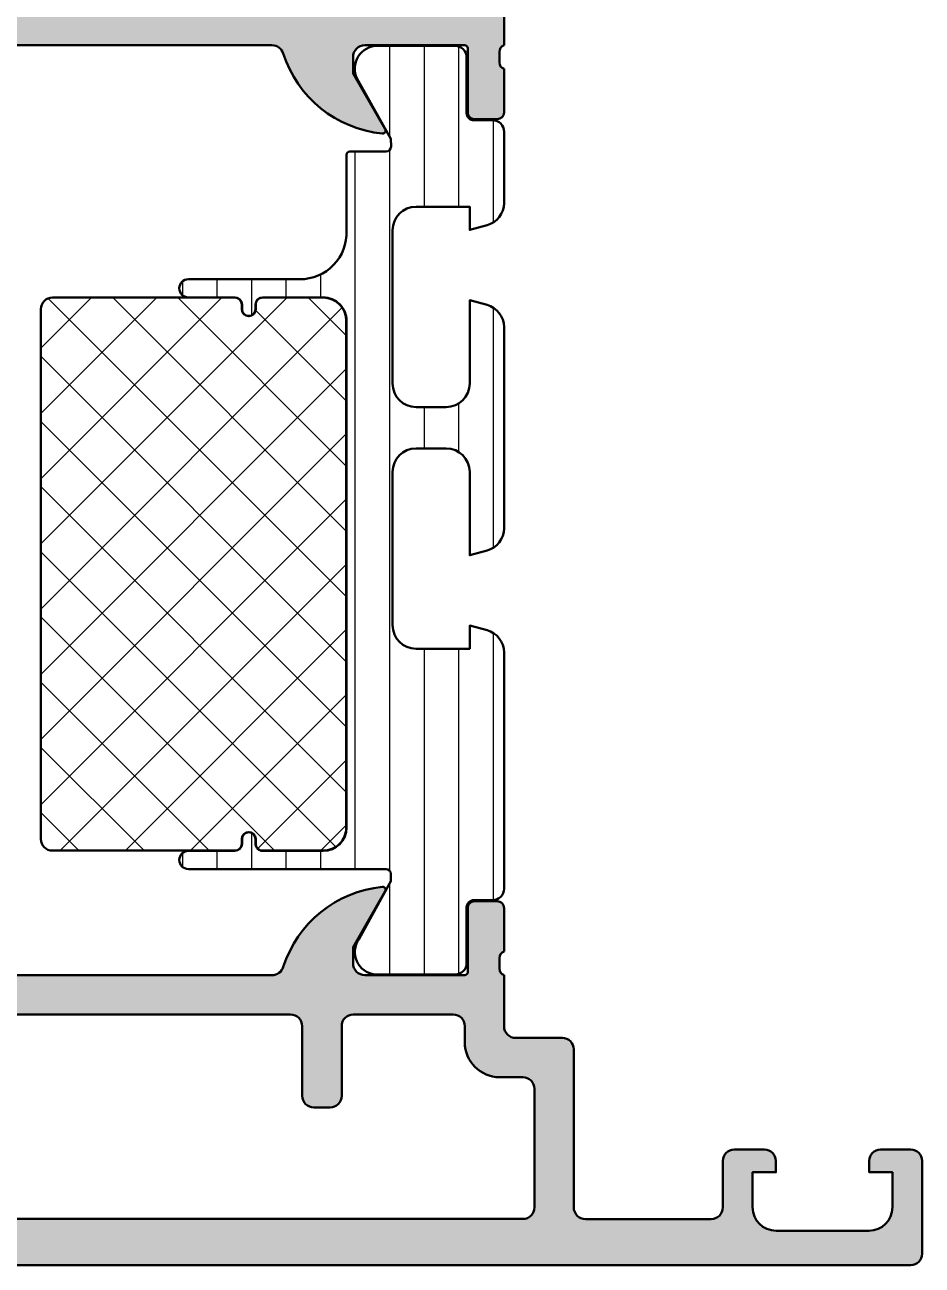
# Model space of a CAD drawing. Extents: x 0 to 69, y 0 to 90.
# Drawn here: x 30.3 to 69, y 0 to 53.4 of the extents above; entities that cross this region are included whole.
import ezdxf

# ---------------------------------------------------------------- set-up
doc = ezdxf.new("R2010")
doc.units = 0
for name, color, linetype, lineweight in [('0S-Alu contour', 7, 'Continuous', 50), ('0S-Alu hatch', 252, 'Continuous', 25), ('0S-Plastic contour', 254, 'Continuous', 50), ('0S-Plastic hatch', 253, 'Continuous', 25), ('0S-PT contour', 91, 'Continuous', 50), ('0S-PT hatch', 103, 'Continuous', 25)]:
    doc.layers.add(name, color=color, linetype=linetype, lineweight=lineweight)

# ---------------------------------------------------------------- blocks, each defined once
blk = doc.blocks.new('356820__6A191951_9E27_4AFA_B5EB_14CD99B7B534_')
at = {"layer": '0S-Alu hatch'}
h = blk.add_hatch(color=256, dxfattribs=at)
edge = h.paths.add_edge_path()
edge.add_line((38.49, 89.97999999999998), (0, 89.97999999999995))
edge.add_line((0, 89.97999999999995), (4.9e-15, 86.59414213562373))
edge.add_line((4.9e-15, 86.59414213562373), (1.09414213562376, 85.49999999999999))
edge.add_line((1.09414213562376, 85.49999999999999), (1.680000000000045, 85.49999999999997))
edge.add_line((1.680000000000045, 85.49999999999997), (1.680000000000045, 86.99))
edge.add_ellipse((2.690000000000031, 86.99), major_axis=(-1.009999999999986, 0), ratio=1, start_angle=270.0000000000007, end_angle=360, ccw=False)
edge.add_line((2.690000000000019, 87.99999999999999), (3.989999999999999, 88))
edge.add_ellipse((3.989999999999999, 86.99), major_axis=(-1.010000000000005, 0), ratio=1, start_angle=180, end_angle=270, ccw=False)
edge.add_line((5.000000000000005, 86.99), (5.000000000000056, 80.99398412673409))
edge.add_ellipse((4.464999999999968, 80.48999999999997), major_axis=(-0.7350000000000259, 0), ratio=1, start_angle=136.7098923765427, end_angle=223.2901076234513, ccw=False)
edge.add_line((5.000000000000002, 79.98601587326581), (5.000000000000001, 70.19000000000003))
edge.add_ellipse((3.990000000000001, 70.19000000000001), major_axis=(-1.009999999999999, 0), ratio=1, start_angle=90, end_angle=180, ccw=False)
edge.add_line((3.990000000000001, 69.18), (2.690000000000045, 69.18000000000002))
edge.add_ellipse((2.690000000000045, 70.19000000000001), major_axis=(-1.00999999999999, 0), ratio=1, start_angle=0, end_angle=90, ccw=False)
edge.add_line((1.680000000000054, 70.19000000000003), (1.68000000000004, 75.47999999999998))
edge.add_line((1.68000000000004, 75.47999999999998), (1.190000000000045, 75.47999999999998))
edge.add_arc((1.190000000000045, 74.48999999999997), 0.990000000000009, 90.00000000000003, 180)
edge.add_line((0.2000000000000364, 74.48999999999998), (0.2000000000000472, 52.49737655120047))
edge.add_ellipse((0.1111635534569804, 52.22247940800688), major_axis=(-0.2888950563273748, 0), ratio=1, start_angle=178.855744740255, end_angle=252.0911131086524, ccw=False)
edge.add_line((0.4000009999999671, 52.21671026206278), (0.4000009999999605, 51.76331758931897))
edge.add_ellipse((0.1111329043568019, 51.75755634053111), major_axis=(-0.2889255417371412, 0), ratio=1, start_angle=107.913320686498, end_angle=181.1425681414889, ccw=False)
edge.add_line((0.2000000000000335, 51.4826370651428), (0.2000000000000242, 49.61000199999975))
edge.add_arc((0.4899999999999931, 49.61000199999976), 0.2899999999999687, 180, 270.0000000000008)
edge.add_line((0.4899999999999971, 49.32000199999979), (1.469974319042927, 49.32000199999981))
edge.add_arc((1.469974319042923, 49.61000199999968), 0.2899999999998783, 270.0000000000008, 360)
edge.add_line((1.759974319042802, 49.61000199999969), (1.759974319042809, 52.36999999999992))
edge.add_ellipse((1.889974319042657, 52.36999999999991), major_axis=(-0.129999999999848, 0), ratio=1, start_angle=270.0000000000031, end_angle=360, ccw=False)
edge.add_line((1.88997431904265, 52.49999999999976), (6.190000000000019, 52.49999999999999))
edge.add_ellipse((6.190000000000045, 51.98999999999998), major_axis=(-0.5100000000000052, 0), ratio=1, start_angle=180, end_angle=270.00000000000296, ccw=False)
edge.add_line((6.70000000000005, 51.98999999999998), (6.700000000000046, 51.28732050807569))
edge.add_line((6.700000000000046, 51.28732050807569), (5.31716479641553, 48.89217967697244))
edge.add_arc((5.42811978464835, 48.82811978464828), 0.1281197846483051, 149.9999999999963, 275.6225775507939)
edge.add_arc((4.951776758826473, 53.66660886184765), 4.989999999999852, 275.6225775507912, 342.2515836439299)
edge.add_ellipse((10.19000000000027, 51.98999999999986), major_axis=(-0.5100000000001323, 0), ratio=1, start_angle=269.99999999999983, end_angle=342.2515836439307, ccw=False)
edge.add_line((10.19000000000027, 52.5), (40.99000000000001, 52.5))
edge.add_ellipse((40.99, 51.99000000000006), major_axis=(-0.5099999999999412, 0), ratio=1, start_angle=197.748416356069, end_angle=269.9999999999992, ccw=False)
edge.add_arc((46.22822324117382, 53.66660886184788), 4.990000000000082, 197.7484163560703, 264.3774224492065)
edge.add_arc((45.75188021535171, 48.82811978464827), 0.128119784648284, 264.3774224492039, 389.9999999999987)
edge.add_line((45.86283520358452, 48.89217967697241), (44.48, 51.28732050807569))
edge.add_line((44.48, 51.28732050807569), (44.48, 51.98999999999998))
edge.add_ellipse((44.99000000000001, 51.98999999999998), major_axis=(-0.5100000000000052, 0), ratio=1, start_angle=270.0000000000008, end_angle=360, ccw=False)
edge.add_line((44.99, 52.49999999999999), (49.29002568095709, 52.5))
edge.add_ellipse((49.29002568095708, 52.37000000000005), major_axis=(-0.1299999999999457, 0), ratio=1, start_angle=180, end_angle=269.9999999999969, ccw=False)
edge.add_line((49.42002568095703, 52.37000000000005), (49.42002568095703, 49.61000199999968))
edge.add_arc((49.71002568095692, 49.61000199999968), 0.2899999999998926, 180, 270.0000000000014)
edge.add_line((49.71002568095693, 49.32000199999979), (50.68999999999986, 49.32000199999981))
edge.add_arc((50.68999999999985, 49.61000199999975), 0.2899999999999352, 270.0000000000014, 360)
edge.add_line((50.97999999999979, 49.61000199999975), (50.97999999999981, 51.4826370651428))
edge.add_ellipse((51.06886709564301, 51.75755634053111), major_axis=(-0.2889255417371245, 0), ratio=1, start_angle=-1.1425681415751114, end_angle=72.08667931350578, ccw=False)
edge.add_line((50.77999899999987, 51.7633175893194), (50.77999899999987, 52.21671026206282))
edge.add_ellipse((51.06883644654287, 52.22247940800687), major_axis=(-0.288895056327379, 0), ratio=1, start_angle=-72.09111310865308, end_angle=1.1442552597354734, ccw=False)
edge.add_line((50.97999999999981, 52.49737655120046), (50.98, 53.84))
edge.add_arc((50.49000000000001, 53.84000000000007), 0.4899999999999949, 0, 90.00000000000082)
edge.add_line((50.49, 54.33000000000006), (46.49, 54.33000000000006))
edge.add_ellipse((46.49, 54.84000000000007), major_axis=(-0.5100000000000052, 0), ratio=1, start_angle=0, end_angle=89.9999999999992, ccw=False)
edge.add_line((45.98, 54.84000000000007), (45.98000000000001, 67.48601602079718))
edge.add_ellipse((46.51502695399267, 67.99), major_axis=(-0.7350195186467978, 0), ratio=1, start_angle=-43.288658543127724, end_angle=43.28865854312778, ccw=False)
edge.add_line((45.98000000000001, 68.49398397920281), (45.98000000000001, 72.48598855497697))
edge.add_ellipse((46.51502695399267, 72.98997253417978), major_axis=(-0.7350195186467978, 0), ratio=1, start_angle=-43.288658543127724, end_angle=43.28865854312778, ccw=False)
edge.add_line((45.98000000000001, 73.4939565133826), (45.98, 80.20000000000003))
edge.add_line((45.98, 80.20000000000003), (48.48999999999997, 80.20000000000003))
edge.add_arc((48.48999999999998, 80.69000000000005), 0.4900000000000233, 269.9999999999992, 360)
edge.add_line((48.98, 80.69000000000007), (48.98, 80.98999999999998))
edge.add_arc((48.49000000000001, 80.98999999999997), 0.4899999999999949, 0, 90.00000000000082)
edge.add_line((48.49, 81.47999999999996), (39.49, 81.47999999999998))
edge.add_ellipse((39.49000000000001, 81.98999999999997), major_axis=(-0.5099999999999909, 0), ratio=1, start_angle=0, end_angle=89.9999999999992, ccw=False)
edge.add_line((38.98000000000002, 81.98999999999997), (38.98000000000001, 89.48999999999998))
edge.add_arc((38.49000000000001, 89.48999999999997), 0.4899999999999949, 0, 90.00000000000082)
edge = h.paths.add_edge_path()
edge.add_line((6.690000000000159, 68.8899999999999), (6.689999999999932, 87.48999999999997))
edge.add_ellipse((7.189999999999946, 87.48999999999997), major_axis=(-0.5000000000000142, 0), ratio=1, start_angle=270, end_angle=360, ccw=False)
edge.add_line((7.189999999999946, 87.98999999999997), (36.69000000000005, 87.98999999999997))
edge.add_ellipse((36.69000000000005, 87.48999999999997), major_axis=(-0.5, 0), ratio=1, start_angle=180, end_angle=270, ccw=False)
edge.add_line((37.19000000000005, 87.48999999999997), (37.18999999999994, 80.79000000000005))
edge.add_arc((38.18999999999994, 80.79000000000005), 1.000000000000007, 180, 269.9999999999992)
edge.add_line((38.18999999999993, 79.79000000000006), (43.79000000000007, 79.78999999999999))
edge.add_ellipse((43.79000000000007, 79.28999999999999), major_axis=(-0.5, 0), ratio=1, start_angle=180, end_angle=269.9999999999992, ccw=False)
edge.add_line((44.29000000000007, 79.28999999999998), (44.28999999999995, 76.69000000000003))
edge.add_line((44.28999999999995, 76.69000000000003), (43.59000000000002, 75.99000000000001))
edge.add_line((43.59000000000002, 75.99000000000001), (43.59000000000002, 64.98999999999998))
edge.add_line((43.59000000000002, 64.98999999999998), (44.28999999999995, 64.28999999999999))
edge.add_line((44.28999999999995, 64.28999999999999), (44.28999999999995, 54.84000000000007))
edge.add_ellipse((43.78999999999996, 54.84000000000007), major_axis=(-0.5, 0), ratio=1, start_angle=90, end_angle=180, ccw=False)
edge.add_line((43.78999999999996, 54.34000000000007), (2.490000000000001, 54.34000000000007))
edge.add_ellipse((2.489999999999999, 54.84000000000007), major_axis=(-0.5, 0), ratio=1, start_angle=0, end_angle=90.00000000000023, ccw=False)
edge.add_line((1.989999999999999, 54.84000000000007), (1.989999999999999, 66.88999999999996))
edge.add_ellipse((2.489999999999999, 66.88999999999996), major_axis=(-0.5, 0), ratio=1, start_angle=269.9999999999982, end_angle=360, ccw=False)
edge.add_line((2.490000000000015, 67.38999999999996), (5.190000000000129, 67.38999999999987))
edge.add_arc((5.190000000000174, 68.88999999999986), 1.499999999999985, 269.9999999999983, 360)
at = {"layer": '0S-Alu contour', "color": 7}
for points in [[(38.49, 89.97999999999998), (0, 89.97999999999995), (4.9e-15, 86.59414213562373), (1.09414213562376, 85.49999999999999), (1.680000000000045, 85.49999999999997), (1.680000000000045, 86.99)], [(38.98000000000002, 81.98999999999997), (38.98000000000001, 89.48999999999998)], [(2.690000000000019, 87.99999999999999), (3.989999999999999, 88)], [(7.189999999999946, 87.98999999999997), (36.69000000000005, 87.98999999999997)], [(6.690000000000159, 68.8899999999999), (6.689999999999932, 87.48999999999997)], [(37.19000000000005, 87.48999999999997), (37.18999999999994, 80.79000000000005)], [(5.000000000000005, 86.99), (5.000000000000056, 80.99398412673409)], [(48.49, 81.47999999999996), (39.49, 81.47999999999998)], [(48.98, 80.69000000000007), (48.98, 80.98999999999998)], [(45.98000000000001, 73.4939565133826), (45.98, 80.20000000000003), (48.48999999999997, 80.20000000000003)], [(5.000000000000002, 79.98601587326581), (5.000000000000001, 70.19000000000003)], [(38.18999999999993, 79.79000000000006), (43.79000000000007, 79.78999999999999)], [(44.29000000000007, 79.28999999999998), (44.28999999999995, 76.69000000000003), (43.59000000000002, 75.99000000000001), (43.59000000000002, 64.98999999999998), (44.28999999999995, 64.28999999999999), (44.28999999999995, 54.84000000000007)], [(1.680000000000054, 70.19000000000003), (1.68000000000004, 75.47999999999998), (1.190000000000045, 75.47999999999998)], [(0.2000000000000364, 74.48999999999998), (0.2000000000000472, 52.49737655120047)], [(45.98000000000001, 68.49398397920281), (45.98000000000001, 72.48598855497697)], [(3.990000000000001, 69.18), (2.690000000000045, 69.18000000000002)], [(2.490000000000015, 67.38999999999996), (5.190000000000129, 67.38999999999987)], [(45.98, 54.84000000000007), (45.98000000000001, 67.48601602079718)], [(1.989999999999999, 54.84000000000007), (1.989999999999999, 66.88999999999996)], [(43.78999999999996, 54.34000000000007), (2.490000000000001, 54.34000000000007)], [(50.49, 54.33000000000006), (46.49, 54.33000000000006)], [(50.97999999999981, 52.49737655120046), (50.98, 53.84)], [(1.759974319042802, 49.61000199999969), (1.759974319042809, 52.36999999999992)], [(1.88997431904265, 52.49999999999976), (6.190000000000019, 52.49999999999999)], [(10.19000000000027, 52.5), (40.99000000000001, 52.5)], [(44.99, 52.49999999999999), (49.29002568095709, 52.5)], [(49.42002568095703, 52.37000000000005), (49.42002568095703, 49.61000199999968)], [(0.4000009999999671, 52.21671026206278), (0.4000009999999605, 51.76331758931897)], [(6.70000000000005, 51.98999999999998), (6.700000000000046, 51.28732050807569), (5.31716479641553, 48.89217967697244)], [(45.86283520358452, 48.89217967697241), (44.48, 51.28732050807569), (44.48, 51.98999999999998)], [(50.77999899999987, 51.7633175893194), (50.77999899999987, 52.21671026206282)], [(0.2000000000000335, 51.4826370651428), (0.2000000000000242, 49.61000199999975)], [(50.97999999999979, 49.61000199999975), (50.97999999999981, 51.4826370651428)], [(0.4899999999999971, 49.32000199999979), (1.469974319042927, 49.32000199999981)], [(49.71002568095693, 49.32000199999979), (50.68999999999986, 49.32000199999981)]]:
    blk.add_lwpolyline(points, dxfattribs=at)
for centre, radius, start, end in [((38.49000000000001, 89.48999999999997), 0.4899999999999949, 0, 90.00000000000082), ((48.49000000000001, 80.98999999999997), 0.4899999999999949, 0, 90.00000000000082), ((38.18999999999994, 80.79000000000005), 1.000000000000007, 180, 269.9999999999992), ((48.48999999999998, 80.69000000000005), 0.4900000000000233, 269.9999999999992, 0), ((1.190000000000045, 74.48999999999997), 0.990000000000009, 90.00000000000003, 180), ((5.190000000000174, 68.88999999999986), 1.499999999999985, 269.9999999999983, 0), ((50.49000000000001, 53.84000000000007), 0.4899999999999949, 0, 90.00000000000082), ((4.951776758826473, 53.66660886184765), 4.989999999999852, 275.6225775507912, 342.2515836439299), ((46.22822324117382, 53.66660886184788), 4.990000000000082, 197.7484163560703, 264.3774224492065), ((0.4899999999999931, 49.61000199999976), 0.2899999999999687, 180, 270.0000000000008), ((1.469974319042923, 49.61000199999968), 0.2899999999998783, 270.0000000000008, 0), ((49.71002568095692, 49.61000199999968), 0.2899999999998926, 180, 270.0000000000014), ((50.68999999999985, 49.61000199999975), 0.2899999999999352, 270.0000000000014, 0), ((5.42811978464835, 48.82811978464828), 0.1281197846483051, 149.9999999999963, 275.6225775507939), ((45.75188021535171, 48.82811978464827), 0.128119784648284, 264.3774224492039, 29.99999999999866)]:
    blk.add_arc(centre, radius, start, end, dxfattribs=at)
at = {"layer": '0S-Alu contour', "color": 7, "extrusion": (0, 0, -1)}
for centre, radius, start, end in [((-2.690000000000031, 86.99), 1.009999999999986, 0, 89.99999999999935), ((-3.989999999999999, 86.99), 1.010000000000005, 90, 180), ((-7.189999999999946, 87.48999999999997), 0.5000000000000142, 0, 90), ((-36.69000000000005, 87.48999999999997), 0.5, 90, 180), ((-39.49000000000001, 81.98999999999997), 0.5099999999999909, 270.0000000000008, 0), ((-4.464999999999968, 80.48999999999997), 0.7350000000000259, 136.7098923765487, 223.2901076234574), ((-43.79000000000007, 79.28999999999999), 0.5, 90.00000000000081, 180), ((-46.51502695399267, 72.98997253417978), 0.7350195186467978, 316.7113414568722, 43.28865854312777), ((-2.690000000000045, 70.19000000000001), 1.00999999999999, 270, 0), ((-3.990000000000001, 70.19000000000001), 1.009999999999999, 180, 270), ((-46.51502695399267, 67.99), 0.7350195186467978, 316.7113414568722, 43.28865854312777), ((-2.489999999999999, 66.88999999999996), 0.5, 0, 90.00000000000183), ((-2.489999999999999, 54.84000000000007), 0.5, 269.9999999999998, 0), ((-43.78999999999996, 54.84000000000007), 0.5, 180, 270), ((-46.49, 54.84000000000007), 0.5100000000000052, 270.0000000000008, 0), ((-0.1111635534569804, 52.22247940800688), 0.2888950563273748, 107.9088868913476, 181.1442552597451), ((-1.889974319042657, 52.36999999999991), 0.129999999999848, 0, 89.99999999999687), ((-6.190000000000045, 51.98999999999998), 0.5100000000000052, 89.99999999999702, 180), ((-10.19000000000027, 51.98999999999986), 0.5100000000001323, 17.7484163560693, 90.00000000000018), ((-40.99, 51.99000000000006), 0.5099999999999412, 90.0000000000008, 162.251583643931), ((-44.99000000000001, 51.98999999999998), 0.5100000000000052, 0, 89.9999999999992), ((-49.29002568095708, 52.37000000000005), 0.1299999999999457, 90.00000000000314, 180), ((-51.06883644654287, 52.22247940800687), 0.288895056327379, 358.8557447402645, 72.09111310865318), ((-0.1111329043568019, 51.75755634053111), 0.2889255417371412, 178.8574318585111, 252.086679313502), ((-51.06886709564301, 51.75755634053111), 0.2889255417371245, 287.9133206864942, 1.142568141574988)]:
    blk.add_arc(centre, radius, start, end, dxfattribs=at)
blk = doc.blocks.new('398020__D802B69C_938C_4D41_9A33_BF5EB1A6AB10_')
at = {"layer": '0S-Alu hatch'}
h = blk.add_hatch(color=256, dxfattribs=at)
edge = h.paths.add_edge_path()
edge.add_arc((0.6900045776367703, 10.98999999999983), 0.489999999999824, 180, 269.9999999999996)
edge.add_line((0.6900045776367666, 10.50000000000001), (6.489999999999872, 10.49999999999997))
edge.add_ellipse((6.489999999999868, 9.989999999999595), major_axis=(-0.5100000000003763, 0), ratio=1, start_angle=180, end_angle=269.9999999999996, ccw=False)
edge.add_line((7.000000000000245, 9.989999999999577), (7.000000000029104, 2.789995422363025))
edge.add_ellipse((5.990007629394646, 2.789995422363039), major_axis=(-1.009992370634457, 0), ratio=1, start_angle=89.99999999999869, end_angle=180, ccw=False)
edge.add_line((5.990007629394623, 1.780003051728581), (2.689996948291582, 1.780003051728722))
edge.add_ellipse((2.689996948300489, 2.789987793027066), major_axis=(-1.009984741298343, 0), ratio=1, start_angle=0, end_angle=89.99999999949478, ccw=False)
edge.add_line((1.680012207002145, 2.789987793027157), (1.680012207031304, 4.479999999999684))
edge.add_line((1.680012207031304, 4.479999999999684), (1.094148239139128, 4.480000000000111))
edge.add_line((1.094148239139128, 4.480000000000111), (1.958e-13, 3.385851760860076))
edge.add_line((1.958e-13, 3.385851760860076), (6e-16, -3.77e-14))
edge.add_line((6e-16, -3.77e-14), (68.48997274145023, -2.500892e-10))
edge.add_arc((68.48997274145019, 0.4900158144580029), 0.4900158147080921, 270.000000000005, 360)
edge.add_line((68.97998855615828, 0.4900158144579966), (68.9799885568397, 4.48996948245492))
edge.add_arc((68.4899580383316, 4.489969482423149), 0.4900305185081067, 0, 90.00000000013956)
edge.add_line((68.4899580383304, 4.980000000931256), (67.18995498505517, 4.980000000232767))
edge.add_arc((67.1899549854071, 4.490030514260935), 0.489969485971832, 90.00000004115402, 180)
edge.add_line((66.69998549943527, 4.490030514259579), (66.69998550405654, 3.999999999999752))
edge.add_line((66.69998550405654, 3.999999999999752), (67.69998550414714, 3.999999999999887))
edge.add_line((67.69998550414714, 3.999999999999887), (67.69998550464591, 2.490031459644708))
edge.add_ellipse((66.68995404450855, 2.490031459642628), major_axis=(-1.010031460137355, 0), ratio=1, start_angle=90.0000000000968, end_angle=180, ccw=False)
edge.add_line((66.68995404451026, 1.479999999505272), (62.6899855040255, 1.4799999999999))
edge.add_ellipse((62.68998550415039, 2.490000000029438), major_axis=(-1.010000000029538, 0), ratio=1, start_angle=0, end_angle=89.99999999291458, ccw=False)
edge.add_line((61.67998550412086, 2.490000000030199), (61.67998550415128, 3.999999999999882))
edge.add_line((61.67998550415128, 3.999999999999882), (62.67998550416901, 4.000000000000223))
edge.add_line((62.67998550416901, 4.000000000000223), (62.67998550508166, 4.489969482440608))
edge.add_arc((62.18995498658192, 4.489969482431295), 0.4900305184997365, 0, 90.0000000010792)
edge.add_line((62.18995498657269, 4.980000000931031), (60.88999061399811, 4.980000000066629))
edge.add_arc((60.88999061434931, 4.489991838043063), 0.4900081620235666, 90.00000004106435, 179.9990552204713)
edge.add_line((60.39998245239235, 4.489999918038416), (60.39998245332385, 2.490030517583506))
edge.add_ellipse((59.88995193481179, 2.49003051758112), major_axis=(-0.5100305185120604, 0), ratio=1, start_angle=90.0000000009714, end_angle=180, ccw=False)
edge.add_line((59.88995193482043, 1.979999999069059), (54.48999671786427, 1.979999999933383))
edge.add_ellipse((54.48999671786505, 2.490008161956811), major_axis=(-0.5100081620234274, 0), ratio=1, start_angle=0, end_angle=89.99999999991383, ccw=False)
edge.add_line((53.97998855584162, 2.490008161975069), (53.97998855614102, 9.29001831008195))
edge.add_arc((53.49000381446515, 9.29001831008173), 0.489984741675869, 0, 90.00000000669677)
edge.add_line((53.49000381440788, 9.7800030517576), (51.48998092721354, 9.780003051524753))
edge.add_ellipse((51.48998092721296, 10.28998779349337), major_axis=(-0.509984741968621, 0), ratio=1, start_angle=0.0008940665281897964, end_angle=90.00000000006628, ccw=False)
edge.add_line((50.97999618530643, 10.28997983548079), (50.97996197039286, 12.48262341160126))
edge.add_ellipse((51.0687983018298, 12.75752059199285), major_axis=(-0.2888950563274147, 0), ratio=1, start_angle=-1.1442552596428754, end_angle=72.09113709979181, ccw=False)
edge.add_line((50.77996085528676, 12.76328973793643), (50.77996085528678, 13.21668241068008))
edge.add_ellipse((51.06882895092994, 13.22244365946832), major_axis=(-0.2889255417371504, 0), ratio=1, start_angle=-72.08667931351619, end_angle=1.1425681415656754, ccw=False)
edge.add_line((50.97996185528677, 13.49736293485666), (50.97996185528677, 15.36999799999974))
edge.add_arc((50.68996185528676, 15.36999799999974), 0.2900000000000133, 0, 90.00000000000142)
edge.add_line((50.68996185528675, 15.65999799999976), (49.70998753624397, 15.65999799999975))
edge.add_arc((49.70998753624396, 15.36999799999975), 0.2899999999999974, 89.9999999999986, 180)
edge.add_line((49.41998753624396, 15.36999799999975), (49.41998753624395, 12.60999999999973))
edge.add_ellipse((49.28998753624424, 12.60999999999973), major_axis=(-0.1299999999997112, 0), ratio=1, start_angle=90.00000000142171, end_angle=180, ccw=False)
edge.add_line((49.28998753624746, 12.48000000000002), (44.98995916457098, 12.4799999998937))
edge.add_ellipse((44.98995916457086, 12.98998967988978), major_axis=(-0.5099896799960817, 0), ratio=1, start_angle=0, end_angle=90.00000000001279, ccw=False)
edge.add_line((44.47996948457478, 12.98998967988983), (44.47996948468193, 13.69267642518382))
edge.add_line((44.47996948468193, 13.69267642518382), (45.86928948225233, 16.09906478720953))
edge.add_arc((45.75124940052599, 16.15120419576158), 0.1290425465422968, 336.1685038507892, 455.6316827674477)
edge.add_arc((46.22827078011668, 11.31370918617869), 4.989999999999998, 95.63168276744958, 162.2549520937141)
edge.add_ellipse((40.98993515736307, 12.99001451026507), major_axis=(-0.5100145123599185, 0), ratio=1, start_angle=90.0000000000008, end_angle=162.2549520937143, ccw=False)
edge.add_line((40.98993515736308, 12.47999999790515), (10.18998550412602, 12.47999999999987))
edge.add_ellipse((10.19003173328981, 12.99001513733652), major_axis=(-0.5100151394318131, 0), ratio=1, start_angle=17.745099328212916, end_angle=89.99480655420831, ccw=False)
edge.add_arc((4.951695652806883, 11.3137091861788), 4.989999999999906, 17.74504790628123, 84.36831723254677)
edge.add_arc((5.428717032397865, 16.15120419576149), 0.1290425465423802, 84.36831723254672, 203.831496149153)
edge.add_line((5.310676950671387, 16.09906478720953), (6.699996948241993, 13.69267642518367))
edge.add_line((6.699996948241993, 13.69267642518367), (6.699996948348694, 12.9899896798911))
edge.add_ellipse((6.190007268351689, 12.9899896798905), major_axis=(-0.5099896799970045, 0), ratio=1, start_angle=90.00000000008549, end_angle=180, ccw=False)
edge.add_line((6.19000726835245, 12.47999999989349), (1.889978896676446, 12.48))
edge.add_ellipse((1.889978896679665, 12.60999999999975), major_axis=(-0.1299999999997521, 0), ratio=1, start_angle=0, end_angle=89.9999999985813, ccw=False)
edge.add_line((1.759978896679913, 12.60999999999975), (1.759978896679914, 15.36999799999974))
edge.add_arc((1.46997889667992, 15.36999799999975), 0.2899999999999934, 0, 89.99999999999957)
edge.add_line((1.469978896679922, 15.65999799999974), (0.4900045776371292, 15.65999799999974))
edge.add_arc((0.4900045776371276, 15.36999799999974), 0.2900000000000045, 89.99999999999969, 180)
edge.add_line((0.2000045776371231, 15.36999799999974), (0.2000045776371237, 13.49736293485664))
edge.add_ellipse((0.1111374819939572, 13.2224436594683), major_axis=(-0.2889255417371501, 0), ratio=1, start_angle=178.8574318584969, end_angle=252.0866793135163, ccw=False)
edge.add_line((0.4000055776371231, 13.21668241068037), (0.4000055776371241, 12.7632897379369))
edge.add_ellipse((0.111168131094157, 12.75752059199285), major_axis=(-0.2888950563273541, 0), ratio=1, start_angle=107.90888689133851, end_angle=181.1442552597352, ccw=False)
edge.add_line((0.200004577637174, 12.48262344879926), (0.2000045776369463, 10.98999999999991))
edge = h.paths.add_edge_path()
edge.add_line((8.690003051691287, 2.49000816195726), (8.690003051757168, 10.28999641886847))
edge.add_ellipse((9.190003581135432, 10.28999641886422), major_axis=(-0.5000005293782657, 0), ratio=1, start_angle=270, end_angle=360, ccw=False)
edge.add_line((9.190003581135432, 10.78999694824249), (41.78999677290167, 10.78999694825546))
edge.add_ellipse((41.78999677290166, 10.29000058759859), major_axis=(-0.4999963606568727, 0), ratio=1, start_angle=180, end_angle=269.9999999999984, ccw=False)
edge.add_line((42.28999313355853, 10.29000058759859), (42.28999313331249, 7.29001220586939))
edge.add_arc((42.79000839378956, 7.290012205867183), 0.5000152604770634, 180, 270.000000000009)
edge.add_line((42.79000839378964, 6.78999694539012), (43.49002365548915, 6.7899969473108))
edge.add_arc((43.49002365345193, 7.289966432119079), 0.499969484808279, 270.0000002334615, 360.0078688583946)
edge.add_line((43.98999313354511, 7.290035096671624), (43.98999313354511, 10.28999694824218))
edge.add_ellipse((44.48999313377796, 10.28999694824218), major_axis=(-0.5000000002328591, 0), ratio=1, start_angle=270, end_angle=360, ccw=False)
edge.add_line((44.48999313377796, 10.78999694847504), (48.79001602210497, 10.78999694876612))
edge.add_ellipse((48.7900160220779, 10.29001983636759), major_axis=(-0.4999771123985255, 0), ratio=1, start_angle=180, end_angle=269.9999999968977, ccw=False)
edge.add_line((49.28999313447643, 10.29001983636743), (49.28999313352543, 9.589992372446767))
edge.add_arc((50.78998550446104, 9.589992370450567), 1.499992370935608, 180, 269.9999999999997)
edge.add_line((50.78998550446103, 8.089999999514959), (51.78999313354005, 8.090000000000025))
edge.add_ellipse((51.79000839279989, 7.59001525762504), major_axis=(-0.4999847426078363, 0), ratio=1, start_angle=180, end_angle=270.0017486357341, ccw=False)
edge.add_line((52.28999313540773, 7.590015257533738), (52.28999313354506, 2.489999999908807))
edge.add_ellipse((51.78999313331211, 2.490000000000113), major_axis=(-0.5000000002329444, 0), ratio=1, start_angle=90, end_angle=180, ccw=False)
edge.add_line((51.78999313331211, 1.989999999767169), (9.19001121371246, 1.989999999933383))
edge.add_ellipse((9.190011213715193, 2.49000816195729), major_axis=(-0.5000081620239066, 0), ratio=1, start_angle=0, end_angle=89.99999999968668, ccw=False)
at = {"layer": '0S-Alu contour', "color": 7}
for points in [[(5.310676950671387, 16.09906478720953), (6.699996948241993, 13.69267642518367), (6.699996948348694, 12.9899896798911)], [(44.47996948457478, 12.98998967988983), (44.47996948468193, 13.69267642518382), (45.86928948225233, 16.09906478720953)], [(1.469978896679922, 15.65999799999974), (0.4900045776371292, 15.65999799999974)], [(50.68996185528675, 15.65999799999976), (49.70998753624397, 15.65999799999975)], [(0.2000045776371231, 15.36999799999974), (0.2000045776371237, 13.49736293485664)], [(1.759978896679913, 12.60999999999975), (1.759978896679914, 15.36999799999974)], [(49.41998753624396, 15.36999799999975), (49.41998753624395, 12.60999999999973)], [(50.97996185528677, 13.49736293485666), (50.97996185528677, 15.36999799999974)], [(0.4000055776371231, 13.21668241068037), (0.4000055776371241, 12.7632897379369)], [(50.77996085528676, 12.76328973793643), (50.77996085528678, 13.21668241068008)], [(0.200004577637174, 12.48262344879926), (0.2000045776369463, 10.98999999999991)], [(6.19000726835245, 12.47999999989349), (1.889978896676446, 12.48)], [(40.98993515736308, 12.47999999790515), (10.18998550412602, 12.47999999999987)], [(49.28998753624746, 12.48000000000002), (44.98995916457098, 12.4799999998937)], [(50.97999618530643, 10.28997983548079), (50.97996197039286, 12.48262341160126)], [(9.190003581135432, 10.78999694824249), (41.78999677290167, 10.78999694825546)], [(44.48999313377796, 10.78999694847504), (48.79001602210497, 10.78999694876612)], [(0.6900045776367666, 10.50000000000001), (6.489999999999872, 10.49999999999997)], [(8.690003051691287, 2.49000816195726), (8.690003051757168, 10.28999641886847)], [(42.28999313355853, 10.29000058759859), (42.28999313331249, 7.29001220586939)], [(43.98999313354511, 7.290035096671624), (43.98999313354511, 10.28999694824218)], [(49.28999313447643, 10.29001983636743), (49.28999313352543, 9.589992372446767)], [(7.000000000000245, 9.989999999999577), (7.000000000029104, 2.789995422363025)], [(53.49000381440788, 9.7800030517576), (51.48998092721354, 9.780003051524753)], [(53.97998855584162, 2.490008161975069), (53.97998855614102, 9.29001831008195)], [(50.78998550446103, 8.089999999514959), (51.78999313354005, 8.090000000000025)], [(52.28999313540773, 7.590015257533738), (52.28999313354506, 2.489999999908807)], [(42.79000839378964, 6.78999694539012), (43.49002365548915, 6.7899969473108)], [(62.18995498657269, 4.980000000931031), (60.88999061399811, 4.980000000066629)], [(68.4899580383304, 4.980000000931256), (67.18995498505517, 4.980000000232767)], [(1.680012207002145, 2.789987793027157), (1.680012207031304, 4.479999999999684), (1.094148239139128, 4.480000000000111), (1.958e-13, 3.385851760860076), (6e-16, -3.77e-14), (68.48997274145023, -2.500892e-10)], [(60.39998245239235, 4.489999918038416), (60.39998245332385, 2.490030517583506)], [(61.67998550412086, 2.490000000030199), (61.67998550415128, 3.999999999999882), (62.67998550416901, 4.000000000000223), (62.67998550508166, 4.489969482440608)], [(66.69998549943527, 4.490030514259579), (66.69998550405654, 3.999999999999752), (67.69998550414714, 3.999999999999887), (67.69998550464591, 2.490031459644708)], [(68.97998855615828, 0.4900158144579966), (68.9799885568397, 4.48996948245492)], [(5.990007629394623, 1.780003051728581), (2.689996948291582, 1.780003051728722)], [(51.78999313331211, 1.989999999767169), (9.19001121371246, 1.989999999933383)], [(59.88995193482043, 1.979999999069059), (54.48999671786427, 1.979999999933383)], [(66.68995404451026, 1.479999999505272), (62.6899855040255, 1.4799999999999)]]:
    blk.add_lwpolyline(points, dxfattribs=at)
for centre, radius, start, end in [((5.428717032397865, 16.15120419576149), 0.1290425465423802, 84.36831723254672, 203.831496149153), ((4.951695652806883, 11.3137091861788), 4.989999999999906, 17.74504790628123, 84.36831723254677), ((46.22827078011668, 11.31370918617869), 4.989999999999998, 95.63168276744958, 162.2549520937141), ((45.75124940052599, 16.15120419576158), 0.1290425465422968, 336.1685038507892, 95.63168276744766), ((0.4900045776371276, 15.36999799999974), 0.2900000000000045, 89.99999999999969, 180), ((1.46997889667992, 15.36999799999975), 0.2899999999999934, 0, 89.99999999999957), ((49.70998753624396, 15.36999799999975), 0.2899999999999974, 89.9999999999986, 180), ((50.68996185528676, 15.36999799999974), 0.2900000000000133, 0, 90.00000000000142), ((0.6900045776367703, 10.98999999999983), 0.489999999999824, 180, 269.9999999999996), ((53.49000381446515, 9.29001831008173), 0.489984741675869, 0, 90.00000000669677), ((50.78998550446104, 9.589992370450567), 1.499992370935608, 180, 269.9999999999997), ((42.79000839378956, 7.290012205867183), 0.5000152604770634, 180, 270.000000000009), ((43.49002365345193, 7.289966432119079), 0.499969484808279, 270.0000002334615, 0.0078688583946465), ((60.88999061434931, 4.489991838043063), 0.4900081620235666, 90.00000004106435, 179.9990552204713), ((62.18995498658192, 4.489969482431295), 0.4900305184997365, 0, 90.0000000010792), ((67.1899549854071, 4.490030514260935), 0.489969485971832, 90.00000004115402, 180), ((68.4899580383316, 4.489969482423149), 0.4900305185081067, 0, 90.00000000013956), ((68.48997274145019, 0.4900158144580029), 0.4900158147080921, 270.000000000005, 0)]:
    blk.add_arc(centre, radius, start, end, dxfattribs=at)
at = {"layer": '0S-Alu contour', "color": 7, "extrusion": (0, 0, -1)}
for centre, radius, start, end in [((-0.1111374819939572, 13.2224436594683), 0.2889255417371501, 107.9133206864837, 181.1425681415032), ((-51.06882895092994, 13.22244365946832), 0.2889255417371504, 358.8574318584343, 72.08667931351627), ((-6.190007268351689, 12.9899896798905), 0.5099896799970045, 180, 269.9999999999145), ((-10.19003173328981, 12.99001513733652), 0.5100151394318131, 270.0051934457917, 342.2549006717871), ((-40.98993515736307, 12.99001451026507), 0.5100145123599185, 197.7450479062857, 269.9999999999992), ((-44.98995916457086, 12.98998967988978), 0.5099896799960817, 269.9999999999872, 0), ((-0.111168131094157, 12.75752059199285), 0.2888950563273541, 178.8557447402648, 252.0911131086615), ((-1.889978896679665, 12.60999999999975), 0.1299999999997521, 270.0000000014188, 0), ((-49.28998753624424, 12.60999999999973), 0.1299999999997112, 180, 269.9999999985783), ((-51.0687983018298, 12.75752059199285), 0.2888950563274147, 287.9088629002082, 1.144255259642821), ((-9.190003581135432, 10.28999641886422), 0.5000005293782657, 0, 90), ((-41.78999677290166, 10.29000058759859), 0.4999963606568727, 90.0000000000016, 180), ((-44.48999313377796, 10.28999694824218), 0.5000000002328591, 0, 90), ((-48.7900160220779, 10.29001983636759), 0.4999771123985255, 90.00000000310231, 180), ((-6.489999999999868, 9.989999999999595), 0.5100000000003764, 90.0000000000004, 180), ((-51.48998092721296, 10.28998779349337), 0.509984741968621, 269.9999999999337, 359.9991059334718), ((-51.79000839279989, 7.59001525762504), 0.4999847426078363, 89.99825136426588, 180), ((-2.689996948300489, 2.789987793027066), 1.009984741298343, 270.0000000005052, 0), ((-5.990007629394646, 2.789995422363039), 1.009992370634457, 180, 270.0000000000013), ((-9.190011213715193, 2.49000816195729), 0.5000081620239066, 270.0000000003133, 0), ((-51.78999313331211, 2.490000000000113), 0.5000000002329444, 180, 270), ((-54.48999671786505, 2.490008161956811), 0.5100081620234274, 270.0000000000862, 0), ((-59.88995193481179, 2.49003051758112), 0.5100305185120604, 180, 269.9999999990286), ((-62.68998550415039, 2.490000000029438), 1.010000000029538, 270.0000000070854, 0), ((-66.68995404450855, 2.490031459642628), 1.010031460137355, 180, 269.9999999999032)]:
    blk.add_arc(centre, radius, start, end, dxfattribs=at)
blk = doc.blocks.new('284832__3362F603_DBC7_468B_A3D0_341F12A47D90___CA4E8D66_3F96_426F_9249_50C315E88033_')
at = {"layer": '0S-Plastic hatch'}
h = blk.add_hatch(dxfattribs=at)
h.set_pattern_fill('ANSI31', color=256, scale=0.4680000000000001, angle=45, style=0)
h.set_pattern_definition([(90, (0, 0), (-1.4859, 0), [])])
edge = h.paths.add_edge_path()
edge.add_ellipse((50.48999995633126, 48.7800029600758), major_axis=(-0.4900000000000376, 0), ratio=1, start_angle=180, end_angle=269.9999999999942, ccw=False)
edge.add_line((50.9799999563313, 48.78000296047104), (50.97999995880817, 45.70925350005782))
edge.add_ellipse((49.98888835018985, 45.70995107328172), major_axis=(-0.9911118541044666, 0), ratio=1, start_angle=105.060156135846, end_angle=179.9596735678597, ccw=False)
edge.add_line((50.24641196578881, 44.75288038897715), (49.50000025445487, 44.55330506509114))
edge.add_line((49.50000025445487, 44.55330506509114), (49.50002307339758, 45.55027989933003))
edge.add_line((49.50002307339758, 45.55027989933003), (47.19000343381978, 45.55027989926954))
edge.add_arc((47.1901151434067, 44.54016165969185), 1.010118245754701, 90.0063363748768, 179.993293228138)
edge.add_line((46.17999690457229, 44.54027989933768), (46.17999690464137, 37.94027032421136))
edge.add_arc((47.19010670546225, 37.94038970116063), 1.01010980787499, 180.0067713384841, 269.9937281950473)
edge.add_line((47.18999613515957, 36.93027989933735), (48.49000495840858, 36.93027989940708))
edge.add_arc((48.48988497960374, 37.94041776659956), 1.010137874317698, 270.0068052880096, 359.9921800628446)
edge.add_line((49.50002284451313, 37.94027989929524), (49.5000228445134, 41.52725369988984))
edge.add_line((49.5000228445134, 41.52725369988984), (50.24641130632449, 41.32761855155155))
edge.add_ellipse((49.9888201869615, 40.37048747766271), major_axis=(-0.9911877104657222, 0), ratio=1, start_angle=180.0454391506671, end_angle=254.9369828524981, ccw=False)
edge.add_line((50.98000758572418, 40.37127355166993), (50.98000758820111, 31.709293285276))
edge.add_ellipse((49.98885474933896, 31.70999088750795), major_axis=(-0.9911530843585016, 0), ratio=1, start_angle=105.0601561169832, end_angle=179.9596735685015, ccw=False)
edge.add_line((50.24638907760547, 30.75288038897725), (49.50002284451347, 30.55331722504876))
edge.add_line((49.50002284451347, 30.55331722504876), (49.50002284441906, 34.14028737779458))
edge.add_arc((48.48988507503134, 34.14014823412617), 1.010137778971051, 0.007892334205177, 89.993267108978)
edge.add_line((48.4900037774493, 35.1502860061228), (47.18999503512252, 35.1502860060623))
edge.add_arc((47.19010674599064, 34.14017616390097), 1.010109848338535, 90.00633650022571, 179.9932933580728)
edge.add_line((46.17999690457206, 34.14029440027104), (46.17999995640201, 27.53999145698188))
edge.add_arc((47.19011510485504, 27.54011083460894), 1.010115155507187, 180.0067713411215, 269.9937281951085)
edge.add_line((47.19000453396807, 26.5299956851535), (49.50002307339776, 26.52999568515339))
edge.add_line((49.50002307339776, 26.52999568515339), (49.50000025448053, 27.52696940596743))
edge.add_line((49.50000025448053, 27.52696940596743), (50.24638841813606, 27.32733433737636))
edge.add_ellipse((49.98880532285597, 26.37023307890292), major_axis=(-0.9911568341819206, 0), ratio=1, start_angle=180.0454391592736, end_angle=254.936982847416, ccw=False)
edge.add_line((50.97996184534444, 26.37101912857208), (50.97996179668978, 16.19999701052744))
edge.add_ellipse((50.4899617966897, 16.19999701287144), major_axis=(-0.4900000000000873, 0), ratio=1, start_angle=89.99999999999591, end_angle=180, ccw=False)
edge.add_line((50.48996179668966, 15.70999701287135), (49.67963047830029, 15.70999701287141))
edge.add_arc((49.67963047830028, 15.39999701285612), 0.3100000000152949, 89.99999999999606, 180.0079249114118)
edge.add_line((49.36963048125033, 15.39995413495917), (49.3699624240019, 13.00006376449408))
edge.add_ellipse((48.87996645124335, 12.99999599031012), major_axis=(-0.4899959774456698, 0), ratio=1, start_angle=89.999999999882, end_angle=180.0079249114119, ccw=False)
edge.add_line((48.87996645124234, 12.51000001286445), (45.40413931543415, 12.51000001287158))
edge.add_ellipse((45.53642407885774, 13.47739889617424), major_axis=(-0.976401484047037, 0), ratio=1, start_angle=-33.734723547367025, end_angle=82.21351117001763, ccw=False)
edge.add_line((44.72443131136034, 14.01964201838157), (46.11297611485753, 16.52200303969622))
edge.add_line((46.11297611485753, 16.52200303969622), (46.11317617047103, 16.84006354061244))
edge.add_arc((45.90064886673628, 16.83745935857086), 0.2125432581778813, 0.7020329643932031, 89.71638780749124)
edge.add_line((45.90170094446003, 17.05000001286865), (37.39000413165332, 17.05000001286876))
edge.add_ellipse((37.39000413165332, 17.43999390935314), major_axis=(-0.3899938964843734, 0), ratio=1, start_angle=-90.00000000000102, end_angle=89.99999999999898, ccw=False)
edge.add_line((37.39000413165333, 17.82998780583751), (39.39000718341088, 17.82998780583751))
edge.add_arc((39.39000718341087, 18.13998780583764), 0.3100000000001302, 270.0000000000027, 360)
edge.add_line((39.700007183411, 18.13998780583764), (39.70000718341101, 18.33998780583996))
edge.add_ellipse((39.99000260577434, 18.33998780583985), major_axis=(-0.2899954223633401, 0), ratio=1, start_angle=180, end_angle=360, ccw=False)
edge.add_line((40.27999802813768, 18.33998780583973), (40.27999802813756, 18.13998780583783))
edge.add_arc((40.58999802813775, 18.13998780583764), 0.310000000000187, 180, 270.0000000000013)
edge.add_line((40.58999802813775, 17.82998780583746), (43.18996181161828, 17.82998780583752))
edge.add_arc((43.18996181161827, 18.83998780583763), 1.010000000000111, 270.0000000000012, 360)
edge.add_line((44.19996181161837, 18.8399878058377), (44.19996181161677, 40.64000001286871))
edge.add_arc((43.18996181161664, 40.64000001286864), 1.010000000000133, 0, 90.00000000001977)
edge.add_line((43.18996181161629, 41.65000001286878), (40.58999802813764, 41.6500000128679))
edge.add_arc((40.58999802813775, 41.34000001286782), 0.3100000000000733, 90.00000000001971, 180)
edge.add_line((40.27999802813767, 41.34000001286799), (40.27999802813757, 41.14000001286475))
edge.add_ellipse((39.99000260577428, 41.14000001286469), major_axis=(-0.2899954223632832, 0), ratio=1, start_angle=0, end_angle=180, ccw=False)
edge.add_line((39.70000718341101, 41.14000001286464), (39.70000718341089, 41.3400000128681))
edge.add_arc((39.39000718341094, 41.34000001286792), 0.3099999999999525, 0, 89.99999999998161)
edge.add_line((39.39000718341104, 41.65000001286787), (37.39000413165302, 41.6500000128685))
edge.add_ellipse((37.39000413165304, 42.03999390935288), major_axis=(-0.389993896484377, 0), ratio=1, start_angle=-90.0000000000021, end_angle=89.9999999999979, ccw=False)
edge.add_line((37.39000413165305, 42.42998780583725), (42.19159999992032, 42.42998780583771))
edge.add_arc((42.19159999992013, 44.43998780583772), 2.010000000000005, 270.0000000000055, 362.2863058229269)
edge.add_line((44.19999995633128, 44.52017268650567), (44.19999995633107, 47.78999996007876))
edge.add_ellipse((44.33999995633107, 47.78999996007878), major_axis=(-0.1400000000000006, 0), ratio=1, start_angle=269.99999999999125, end_angle=360, ccw=False)
edge.add_line((44.33999995633109, 47.92999996007877), (45.90359425429341, 47.92958713527404))
edge.add_arc((45.90343800328692, 48.13996435857334), 0.2103772813245269, 270.0425546141822, 359.8954246472338)
edge.add_line((46.11381493419691, 48.13958038149195), (46.11304803144968, 48.47974423640951))
edge.add_line((46.11304803144968, 48.47974423640951), (44.71306850607692, 50.95468013611323))
edge.add_ellipse((45.54573296251009, 51.49018188535289), major_axis=(-0.9899960709244627, 0), ratio=1, start_angle=-81.777103641103, end_angle=32.745812673273974, ccw=False)
edge.add_line((45.40413931543404, 52.46999996007573), (48.87996645125163, 52.4699999600827))
edge.add_ellipse((48.8799664512526, 51.98000398264635), major_axis=(-0.4899959774363581, 0), ratio=1, start_angle=179.9920750885882, end_angle=270.0000000001138, ccw=False)
edge.add_line((49.36996242400184, 51.97993620846238), (49.36963048125026, 49.58004583797275))
edge.add_arc((49.67963047828481, 49.58000296007579), 0.3099999999998974, 179.9920750885881, 269.9999999999948)
edge.add_line((49.67963047828479, 49.2700029600759), (50.48999995633131, 49.27000296007584))
at = {"layer": '0S-Plastic contour', "color": 7}
for points in [[(45.40413931543404, 52.46999996007573), (48.87996645125163, 52.4699999600827)], [(49.36996242400184, 51.97993620846238), (49.36963048125026, 49.58004583797275)], [(46.11381493419691, 48.13958038149195), (46.11304803144968, 48.47974423640951), (44.71306850607692, 50.95468013611323)], [(49.67963047828479, 49.2700029600759), (50.48999995633131, 49.27000296007584)], [(50.9799999563313, 48.78000296047104), (50.97999995880817, 45.70925350005782)], [(44.19999995633128, 44.52017268650567), (44.19999995633107, 47.78999996007876)], [(44.33999995633109, 47.92999996007877), (45.90359425429341, 47.92958713527404)], [(50.24641196578881, 44.75288038897715), (49.50000025445487, 44.55330506509114), (49.50002307339758, 45.55027989933003), (47.19000343381978, 45.55027989926954)], [(46.17999690457229, 44.54027989933768), (46.17999690464137, 37.94027032421136)], [(37.39000413165305, 42.42998780583725), (42.19159999992032, 42.42998780583771)], [(39.39000718341104, 41.65000001286787), (37.39000413165302, 41.6500000128685)], [(43.18996181161629, 41.65000001286878), (40.58999802813764, 41.6500000128679)], [(39.70000718341101, 41.14000001286464), (39.70000718341089, 41.3400000128681)], [(40.27999802813767, 41.34000001286799), (40.27999802813757, 41.14000001286475)], [(49.50002284451313, 37.94027989929524), (49.5000228445134, 41.52725369988984), (50.24641130632449, 41.32761855155155)], [(44.19996181161837, 18.8399878058377), (44.19996181161677, 40.64000001286871)], [(50.98000758572418, 40.37127355166993), (50.98000758820111, 31.709293285276)], [(47.18999613515957, 36.93027989933735), (48.49000495840858, 36.93027989940708)], [(48.4900037774493, 35.1502860061228), (47.18999503512252, 35.1502860060623)], [(46.17999690457206, 34.14029440027104), (46.17999995640201, 27.53999145698188)], [(50.24638907760547, 30.75288038897725), (49.50002284451347, 30.55331722504876), (49.50002284441906, 34.14028737779458)], [(47.19000453396807, 26.5299956851535), (49.50002307339776, 26.52999568515339), (49.50000025448053, 27.52696940596743), (50.24638841813606, 27.32733433737636)], [(50.97996184534444, 26.37101912857208), (50.97996179668978, 16.19999701052744)], [(39.700007183411, 18.13998780583764), (39.70000718341101, 18.33998780583996)], [(40.27999802813768, 18.33998780583973), (40.27999802813756, 18.13998780583783)], [(37.39000413165333, 17.82998780583751), (39.39000718341088, 17.82998780583751)], [(40.58999802813775, 17.82998780583746), (43.18996181161828, 17.82998780583752)], [(45.90170094446003, 17.05000001286865), (37.39000413165332, 17.05000001286876)], [(44.72443131136034, 14.01964201838157), (46.11297611485753, 16.52200303969622), (46.11317617047103, 16.84006354061244)], [(50.48996179668966, 15.70999701287135), (49.67963047830029, 15.70999701287141)], [(49.36963048125033, 15.39995413495917), (49.3699624240019, 13.00006376449408)], [(48.87996645124234, 12.51000001286445), (45.40413931543415, 12.51000001287158)]]:
    blk.add_lwpolyline(points, dxfattribs=at)
at = {"layer": '0S-Plastic contour', "color": 7, "extrusion": (0, 0, -1)}
for centre, radius, start, end in [((-45.54573296251009, 51.49018188535289), 0.9899960709244627, 327.254187326726, 81.77710364110305), ((-48.8799664512526, 51.98000398264635), 0.4899959774363581, 89.99999999988617, 180.0079249114118), ((-50.48999995633126, 48.7800029600758), 0.4900000000000376, 90.0000000000058, 180), ((-44.33999995633107, 47.78999996007878), 0.1400000000000006, 0, 90.00000000000873), ((-49.98888835018985, 45.70995107328172), 0.9911118541044666, 180.0403264321403, 254.939843864154), ((-37.39000413165304, 42.03999390935288), 0.389993896484377, 270.0000000000021, 90.00000000000207), ((-39.99000260577428, 41.14000001286469), 0.2899954223632832, 180, 0), ((-49.9888201869615, 40.37048747766271), 0.9911877104657222, 105.0630171475019, 179.9545608493329), ((-49.98885474933896, 31.70999088750795), 0.9911530843585016, 180.0403264314986, 254.9398438830168), ((-49.98880532285597, 26.37023307890292), 0.9911568341819206, 105.063017152584, 179.9545608407264), ((-39.99000260577434, 18.33998780583985), 0.2899954223633401, 0, 180), ((-37.39000413165332, 17.43999390935314), 0.3899938964843734, 270.000000000001, 90.00000000000104), ((-50.4899617966897, 16.19999701287144), 0.4900000000000873, 180, 270.0000000000041), ((-45.53642407885774, 13.47739889617424), 0.976401484047037, 277.7864888299824, 33.73472354736696), ((-48.87996645124335, 12.99999599031012), 0.4899959774456698, 179.9920750885881, 270.000000000118)]:
    blk.add_arc(centre, radius, start, end, dxfattribs=at)
at = {"layer": '0S-Plastic contour', "color": 7}
for centre, radius, start, end in [((49.67963047828481, 49.58000296007579), 0.3099999999998974, 179.9920750885881, 269.9999999999948), ((45.90343800328692, 48.13996435857334), 0.2103772813245269, 270.0425546141822, 359.8954246472338), ((47.1901151434067, 44.54016165969185), 1.010118245754701, 90.0063363748768, 179.993293228138), ((42.19159999992013, 44.43998780583772), 2.010000000000005, 270.0000000000055, 2.286305822926886), ((39.39000718341094, 41.34000001286792), 0.3099999999999525, 0, 89.99999999998161), ((40.58999802813775, 41.34000001286782), 0.3100000000000733, 90.00000000001971, 180), ((43.18996181161664, 40.64000001286864), 1.010000000000133, 0, 90.00000000001977), ((47.19010670546225, 37.94038970116063), 1.01010980787499, 180.0067713384841, 269.9937281950473), ((48.48988497960374, 37.94041776659956), 1.010137874317698, 270.0068052880096, 359.9921800628446), ((47.19010674599064, 34.14017616390097), 1.010109848338535, 90.00633650022571, 179.9932933580728), ((48.48988507503134, 34.14014823412617), 1.010137778971051, 0.007892334205177, 89.993267108978), ((47.19011510485504, 27.54011083460894), 1.010115155507187, 180.0067713411215, 269.9937281951085), ((43.18996181161827, 18.83998780583763), 1.010000000000111, 270.0000000000012, 0), ((39.39000718341087, 18.13998780583764), 0.3100000000001302, 270.0000000000027, 0), ((40.58999802813775, 18.13998780583764), 0.310000000000187, 180, 270.0000000000013), ((45.90064886673628, 16.83745935857086), 0.2125432581778813, 0.7020329643932031, 89.71638780749124), ((49.67963047830028, 15.39999701285612), 0.3100000000152949, 89.99999999999606, 180.0079249114118)]:
    blk.add_arc(centre, radius, start, end, dxfattribs=at)
blk = doc.blocks.new('356990__FE35360F_5828_42EF_BCF5_0654B95D4077_')
at = {"layer": '0S-PT hatch'}
h = blk.add_hatch(dxfattribs=at)
h.set_pattern_fill('ANSI37', color=256, scale=0.625, angle=90, style=0)
h.set_pattern_definition([(135, (0, 0), (-1.403165018917055, -1.403165018917055), []), (225, (0, 0), (1.403165018917055, -1.403165018917055), [])])
edge = h.paths.add_edge_path()
edge.add_line((31.03941381553886, 41.1400006778438), (31.03943288789606, 18.34001069265399))
edge.add_arc((31.53945620639713, 18.34001111092628), 0.5000233185012464, 180.0000479331366, 270)
edge.add_line((31.53945620639713, 17.83998779242503), (39.39000722707953, 17.83998779296873))
edge.add_arc((39.39000722707953, 18.1399877929688), 0.3000000000000682, 270, 360)
edge.add_line((39.6900072270796, 18.1399877929688), (39.6900072270796, 18.33998779296873))
edge.add_ellipse((39.99000264944288, 18.33998779296873), major_axis=(-0.2999954223632812, 0), ratio=1, start_angle=180, end_angle=360, ccw=False)
edge.add_line((40.28999807180616, 18.33998779296873), (40.28999807180616, 18.13998779296875))
edge.add_arc((40.58999807180618, 18.13998779296875), 0.3000000000000185, 180, 269.9999999999878)
edge.add_line((40.58999807180611, 17.83998779296873), (43.18999999999983, 17.83998779296873))
edge.add_arc((43.18999999999983, 18.83998779296873), 0.9999999999999964, 270, 360.0000501260389)
edge.add_line((44.18999999999944, 18.83998866784699), (44.18998092764213, 40.64000087487784))
edge.add_arc((43.18998092764251, 40.63999999999955), 1.000000000000005, 5.01187674121e-05, 89.99999993620733)
edge.add_line((43.1899809287559, 41.63999999999956), (40.58993732613116, 41.6400000028944))
edge.add_arc((40.58993732613116, 41.34004167571541), 0.2999583271789845, 90, 180)
edge.add_line((40.28997899895219, 41.34004167571541), (40.28997899944886, 41.14002441406208))
edge.add_ellipse((39.98998357708558, 41.14002441406209), major_axis=(-0.2999954223632812, 0), ratio=1, start_angle=0, end_angle=180, ccw=False)
edge.add_line((39.68998815472229, 41.14002441406209), (39.68998815472229, 41.34002441406206))
edge.add_arc((39.38998815472228, 41.34002441406206), 0.3000000000000114, 0, 89.99999999603202)
edge.add_line((39.38998815474306, 41.64002441406207), (31.53943713403988, 41.64002441460577))
edge.add_arc((31.53943713403988, 41.14000109610458), 0.5000233185011922, 89.99999999999959, 180.000047917927)
at = {"layer": '0S-PT contour', "color": 7}
for points in [[(39.38998815474306, 41.64002441406207), (31.53943713403988, 41.64002441460577)], [(43.1899809287559, 41.63999999999956), (40.58993732613116, 41.6400000028944)], [(31.03941381553886, 41.1400006778438), (31.03943288789606, 18.34001069265399)], [(39.68998815472229, 41.14002441406209), (39.68998815472229, 41.34002441406206)], [(40.28997899895219, 41.34004167571541), (40.28997899944886, 41.14002441406208)], [(44.18999999999944, 18.83998866784699), (44.18998092764213, 40.64000087487784)], [(39.6900072270796, 18.1399877929688), (39.6900072270796, 18.33998779296873)], [(40.28999807180616, 18.33998779296873), (40.28999807180616, 18.13998779296875)], [(31.53945620639713, 17.83998779242503), (39.39000722707953, 17.83998779296873)], [(40.58999807180611, 17.83998779296873), (43.18999999999983, 17.83998779296873)]]:
    blk.add_lwpolyline(points, dxfattribs=at)
for centre, radius, start, end in [((31.53943713403988, 41.14000109610458), 0.5000233185011922, 89.99999999999959, 180.000047917927), ((39.38998815472228, 41.34002441406206), 0.3000000000000114, 0, 89.99999999603202), ((40.58993732613116, 41.34004167571541), 0.2999583271789845, 90, 180), ((43.18998092764251, 40.63999999999955), 1.000000000000005, 5.01187674121e-05, 89.99999993620733), ((43.18999999999983, 18.83998779296873), 0.9999999999999964, 270, 5.01260389054e-05), ((31.53945620639713, 18.34001111092628), 0.5000233185012464, 180.0000479331366, 270), ((39.39000722707953, 18.1399877929688), 0.3000000000000682, 270, 0), ((40.58999807180618, 18.13998779296875), 0.3000000000000185, 180, 269.9999999999878)]:
    blk.add_arc(centre, radius, start, end, dxfattribs=at)
at = {"layer": '0S-PT contour', "color": 7, "extrusion": (0, 0, -1)}
for centre, start, end in [((-39.98998357708558, 41.14002441406209), 180, 0), ((-39.99000264944288, 18.33998779296873), 0, 180)]:
    blk.add_arc(centre, 0.2999954223632812, start, end, dxfattribs=at)
blk = doc.blocks.new('356990__52A3634D_1F05_4F56_B9AA_6BEDABBC898B_')
at = {"layer": '0S-Alu contour', "color": 7}
for name in ['356820__6A191951_9E27_4AFA_B5EB_14CD99B7B534_', '398020__D802B69C_938C_4D41_9A33_BF5EB1A6AB10_']:
    blk.add_blockref(name, (0, 0), dxfattribs=at)
at = {"layer": '0S-Plastic contour', "color": 7}
blk.add_blockref('284832__3362F603_DBC7_468B_A3D0_341F12A47D90___CA4E8D66_3F96_426F_9249_50C315E88033_', (0, 0), dxfattribs=at)
at = {"layer": '0S-PT contour', "color": 7}
blk.add_blockref('356990__FE35360F_5828_42EF_BCF5_0654B95D4077_', (0, 0), dxfattribs=at)

msp = doc.modelspace()

# ---------------------------------------------------------------- block references
at = {"layer": '0S-Alu contour', "color": 7}
msp.add_blockref('356990__52A3634D_1F05_4F56_B9AA_6BEDABBC898B_', (0, 0), dxfattribs=at)

doc.saveas('drawing.dxf')
